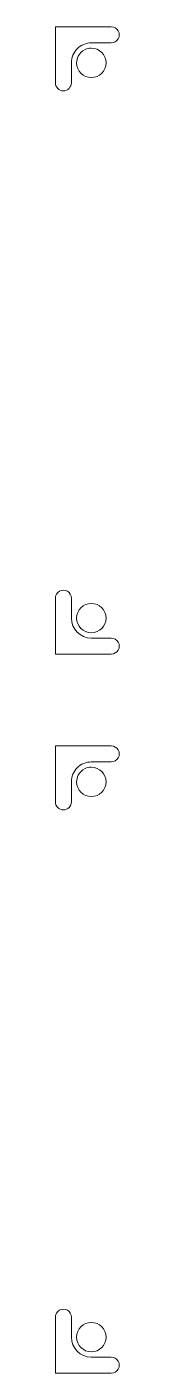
# Model space of a CAD drawing. Header units: millimetres. Extents: x -303 to 303, y -228 to 227.
# Drawn here: x -297.5 to -287.2, y -220.9 to -6.9 of the extents above; entities that cross this region are included whole.
import ezdxf

# ---------------------------------------------------------------- set-up
doc = ezdxf.new("R2010")
doc.units = ezdxf.units.MM
doc.header["$MEASUREMENT"] = 0
doc.layers.add('Layer 1', color=7, linetype='Continuous')

msp = doc.modelspace()

# ---------------------------------------------------------------- linework, layer by layer
at = {"layer": 'Layer 1', "color": 250, "lineweight": 9}
for points, knots in [([(-287.465, -8.8301), (-287.6919, -9.2231), (-288.1111, -9.4651), (-288.5649, -9.4651), (-288.5649, -9.4651), (-288.5649, -9.4651), (-291.7399, -9.4651), (-291.7399, -9.4651), (-291.7399, -9.4651), (-292.5819, -9.4651), (-293.3895, -9.7996), (-293.9849, -10.3951), (-293.9849, -10.3951), (-294.5804, -10.9905), (-294.9149, -11.7981), (-294.9149, -12.6401), (-294.9149, -12.6401), (-294.9149, -12.6401), (-294.9149, -15.8151), (-294.9149, -15.8151), (-294.9149, -15.8151), (-294.9149, -16.5165), (-295.4835, -17.0851), (-296.1849, -17.0851), (-296.1849, -17.0851), (-296.8863, -17.0851), (-297.4549, -16.5165), (-297.4549, -15.8151), (-297.4549, -15.8151), (-297.4549, -15.8151), (-297.4549, -15.7151), (-297.4549, -15.7151), (-297.4549, -15.7151), (-297.4549, -15.7151), (-297.4549, -6.9251), (-297.4549, -6.9251), (-297.4549, -6.9251), (-297.4549, -6.9251), (-288.5649, -6.9251), (-288.5649, -6.9251), (-288.5649, -6.9251), (-288.1111, -6.9251), (-287.6919, -7.1672), (-287.465, -7.5601), (-287.465, -7.5601), (-287.2381, -7.9531), (-287.2381, -8.4372), (-287.465, -8.8301)], [0, 0, 0, 0, 0.07692308, 0.07692308, 0.07692308, 0.07692308, 0.15384615, 0.15384615, 0.15384615, 0.15384615, 0.23076923, 0.23076923, 0.23076923, 0.23076923, 0.30769231, 0.30769231, 0.30769231, 0.30769231, 0.38461538, 0.38461538, 0.38461538, 0.38461538, 0.46153846, 0.46153846, 0.46153846, 0.46153846, 0.53846154, 0.53846154, 0.53846154, 0.53846154, 0.61538462, 0.61538462, 0.61538462, 0.61538462, 0.69230769, 0.69230769, 0.69230769, 0.69230769, 0.76923077, 0.76923077, 0.76923077, 0.76923077, 0.84615385, 0.84615385, 0.84615385, 0.84615385, 1, 1, 1, 1]), ([(-289.4032, -12.6401), (-289.4032, -13.9306), (-290.4494, -14.9768), (-291.7399, -14.9768), (-291.7399, -14.9768), (-293.0304, -14.9768), (-294.0765, -13.9306), (-294.0765, -12.6401), (-294.0765, -12.6401), (-294.0765, -12.2594), (-293.9855, -11.9), (-293.824, -11.5825), (-293.824, -11.5825), (-293.5886, -11.1196), (-293.2035, -10.7456), (-292.7324, -10.5242), (-292.7324, -10.5242), (-292.4311, -10.3826), (-292.0948, -10.3034), (-291.7399, -10.3034), (-291.7399, -10.3034), (-290.4493, -10.3035), (-289.4032, -11.3496), (-289.4032, -12.6401)], [0, 0, 0, 0, 0.14285714, 0.14285714, 0.14285714, 0.14285714, 0.28571429, 0.28571429, 0.28571429, 0.28571429, 0.42857143, 0.42857143, 0.42857143, 0.42857143, 0.57142857, 0.57142857, 0.57142857, 0.57142857, 0.71428571, 0.71428571, 0.71428571, 0.71428571, 1, 1, 1, 1]), ([(-295.5499, -96.6302), (-295.1569, -96.857), (-294.9149, -97.2763), (-294.9149, -97.73), (-294.9149, -97.73), (-294.9149, -97.73), (-294.9149, -100.905), (-294.9149, -100.905), (-294.9149, -100.905), (-294.9149, -102.6585), (-293.4934, -104.08), (-291.7399, -104.08), (-291.7399, -104.08), (-291.7399, -104.08), (-288.5649, -104.08), (-288.5649, -104.08), (-288.5649, -104.08), (-288.1111, -104.08), (-287.6919, -104.3221), (-287.465, -104.715), (-287.465, -104.715), (-287.2381, -105.108), (-287.2381, -105.5921), (-287.465, -105.985), (-287.465, -105.985), (-287.6919, -106.378), (-288.1111, -106.62), (-288.5649, -106.62), (-288.5649, -106.62), (-288.5649, -106.62), (-297.4549, -106.62), (-297.4549, -106.62), (-297.4549, -106.62), (-297.4549, -106.62), (-297.4549, -106.52), (-297.4549, -106.52), (-297.4549, -106.52), (-297.4549, -106.52), (-297.4549, -97.73), (-297.4549, -97.73), (-297.4549, -97.73), (-297.4549, -97.2763), (-297.2128, -96.857), (-296.8199, -96.6302), (-296.8199, -96.6302), (-296.4269, -96.4033), (-295.9428, -96.4033), (-295.5499, -96.6302)], [0, 0, 0, 0, 0.07692308, 0.07692308, 0.07692308, 0.07692308, 0.15384615, 0.15384615, 0.15384615, 0.15384615, 0.23076923, 0.23076923, 0.23076923, 0.23076923, 0.30769231, 0.30769231, 0.30769231, 0.30769231, 0.38461538, 0.38461538, 0.38461538, 0.38461538, 0.46153846, 0.46153846, 0.46153846, 0.46153846, 0.53846154, 0.53846154, 0.53846154, 0.53846154, 0.61538462, 0.61538462, 0.61538462, 0.61538462, 0.69230769, 0.69230769, 0.69230769, 0.69230769, 0.76923077, 0.76923077, 0.76923077, 0.76923077, 0.84615385, 0.84615385, 0.84615385, 0.84615385, 1, 1, 1, 1]), ([(-289.4032, -100.905), (-289.4032, -102.1955), (-290.4494, -103.2417), (-291.7399, -103.2417), (-291.7399, -103.2417), (-293.0304, -103.2417), (-294.0765, -102.1955), (-294.0765, -100.905), (-294.0765, -100.905), (-294.0765, -99.6145), (-293.0304, -98.5683), (-291.7399, -98.5683), (-291.7399, -98.5683), (-290.4493, -98.5684), (-289.4032, -99.6145), (-289.4032, -100.905)], [0, 0, 0, 0, 0.2, 0.2, 0.2, 0.2, 0.4, 0.4, 0.4, 0.4, 0.6, 0.6, 0.6, 0.6, 1, 1, 1, 1]), ([(-287.465, -123.134), (-287.6919, -123.527), (-288.1111, -123.769), (-288.5649, -123.769), (-288.5649, -123.769), (-288.5649, -123.769), (-291.7399, -123.769), (-291.7399, -123.769), (-291.7399, -123.769), (-292.5819, -123.769), (-293.3895, -124.1035), (-293.9849, -124.699), (-293.9849, -124.699), (-294.5804, -125.2944), (-294.9149, -126.102), (-294.9149, -126.944), (-294.9149, -126.944), (-294.9149, -126.944), (-294.9149, -130.119), (-294.9149, -130.119), (-294.9149, -130.119), (-294.9149, -130.8204), (-295.4835, -131.389), (-296.1849, -131.389), (-296.1849, -131.389), (-296.8863, -131.389), (-297.4549, -130.8204), (-297.4549, -130.119), (-297.4549, -130.119), (-297.4549, -130.119), (-297.4549, -130.019), (-297.4549, -130.019), (-297.4549, -130.019), (-297.4549, -130.019), (-297.4549, -121.229), (-297.4549, -121.229), (-297.4549, -121.229), (-297.4549, -121.229), (-288.5649, -121.229), (-288.5649, -121.229), (-288.5649, -121.229), (-288.1111, -121.229), (-287.6919, -121.4711), (-287.465, -121.864), (-287.465, -121.864), (-287.2381, -122.257), (-287.2381, -122.7411), (-287.465, -123.134)], [0, 0, 0, 0, 0.07692308, 0.07692308, 0.07692308, 0.07692308, 0.15384615, 0.15384615, 0.15384615, 0.15384615, 0.23076923, 0.23076923, 0.23076923, 0.23076923, 0.30769231, 0.30769231, 0.30769231, 0.30769231, 0.38461538, 0.38461538, 0.38461538, 0.38461538, 0.46153846, 0.46153846, 0.46153846, 0.46153846, 0.53846154, 0.53846154, 0.53846154, 0.53846154, 0.61538462, 0.61538462, 0.61538462, 0.61538462, 0.69230769, 0.69230769, 0.69230769, 0.69230769, 0.76923077, 0.76923077, 0.76923077, 0.76923077, 0.84615385, 0.84615385, 0.84615385, 0.84615385, 1, 1, 1, 1]), ([(-289.4032, -126.944), (-289.4032, -128.2345), (-290.4494, -129.2807), (-291.7399, -129.2807), (-291.7399, -129.2807), (-293.0304, -129.2807), (-294.0765, -128.2345), (-294.0765, -126.944), (-294.0765, -126.944), (-294.0765, -126.5633), (-293.9855, -126.2039), (-293.824, -125.8864), (-293.824, -125.8864), (-293.5886, -125.4235), (-293.2035, -125.0495), (-292.7324, -124.8281), (-292.7324, -124.8281), (-292.4311, -124.6865), (-292.0948, -124.6073), (-291.7399, -124.6073), (-291.7399, -124.6073), (-290.4493, -124.6074), (-289.4032, -125.6535), (-289.4032, -126.944)], [0, 0, 0, 0, 0.14285714, 0.14285714, 0.14285714, 0.14285714, 0.28571429, 0.28571429, 0.28571429, 0.28571429, 0.42857143, 0.42857143, 0.42857143, 0.42857143, 0.57142857, 0.57142857, 0.57142857, 0.57142857, 0.71428571, 0.71428571, 0.71428571, 0.71428571, 1, 1, 1, 1]), ([(-295.5499, -210.9341), (-295.1569, -211.1609), (-294.9149, -211.5802), (-294.9149, -212.0339), (-294.9149, -212.0339), (-294.9149, -212.0339), (-294.9149, -215.2089), (-294.9149, -215.2089), (-294.9149, -215.2089), (-294.9149, -216.9624), (-293.4934, -218.3839), (-291.7399, -218.3839), (-291.7399, -218.3839), (-291.7399, -218.3839), (-288.5649, -218.3839), (-288.5649, -218.3839), (-288.5649, -218.3839), (-288.1111, -218.3839), (-287.6919, -218.626), (-287.465, -219.0189), (-287.465, -219.0189), (-287.2381, -219.4119), (-287.2381, -219.896), (-287.465, -220.2889), (-287.465, -220.2889), (-287.6919, -220.6819), (-288.1111, -220.9239), (-288.5649, -220.9239), (-288.5649, -220.9239), (-288.5649, -220.9239), (-297.4549, -220.9239), (-297.4549, -220.9239), (-297.4549, -220.9239), (-297.4549, -220.9239), (-297.4549, -220.8239), (-297.4549, -220.8239), (-297.4549, -220.8239), (-297.4549, -220.8239), (-297.4549, -212.0339), (-297.4549, -212.0339), (-297.4549, -212.0339), (-297.4549, -211.5802), (-297.2128, -211.1609), (-296.8199, -210.9341), (-296.8199, -210.9341), (-296.4269, -210.7072), (-295.9428, -210.7072), (-295.5499, -210.9341)], [0, 0, 0, 0, 0.07692308, 0.07692308, 0.07692308, 0.07692308, 0.15384615, 0.15384615, 0.15384615, 0.15384615, 0.23076923, 0.23076923, 0.23076923, 0.23076923, 0.30769231, 0.30769231, 0.30769231, 0.30769231, 0.38461538, 0.38461538, 0.38461538, 0.38461538, 0.46153846, 0.46153846, 0.46153846, 0.46153846, 0.53846154, 0.53846154, 0.53846154, 0.53846154, 0.61538462, 0.61538462, 0.61538462, 0.61538462, 0.69230769, 0.69230769, 0.69230769, 0.69230769, 0.76923077, 0.76923077, 0.76923077, 0.76923077, 0.84615385, 0.84615385, 0.84615385, 0.84615385, 1, 1, 1, 1]), ([(-289.4032, -215.2089), (-289.4032, -216.4994), (-290.4494, -217.5456), (-291.7399, -217.5456), (-291.7399, -217.5456), (-293.0304, -217.5456), (-294.0765, -216.4994), (-294.0765, -215.2089), (-294.0765, -215.2089), (-294.0765, -213.9184), (-293.0304, -212.8722), (-291.7399, -212.8722), (-291.7399, -212.8722), (-290.4493, -212.8723), (-289.4032, -213.9184), (-289.4032, -215.2089)], [0, 0, 0, 0, 0.2, 0.2, 0.2, 0.2, 0.4, 0.4, 0.4, 0.4, 0.6, 0.6, 0.6, 0.6, 1, 1, 1, 1])]:
    msp.add_open_spline(points, degree=3, knots=knots, dxfattribs=at)

doc.saveas('drawing.dxf')
